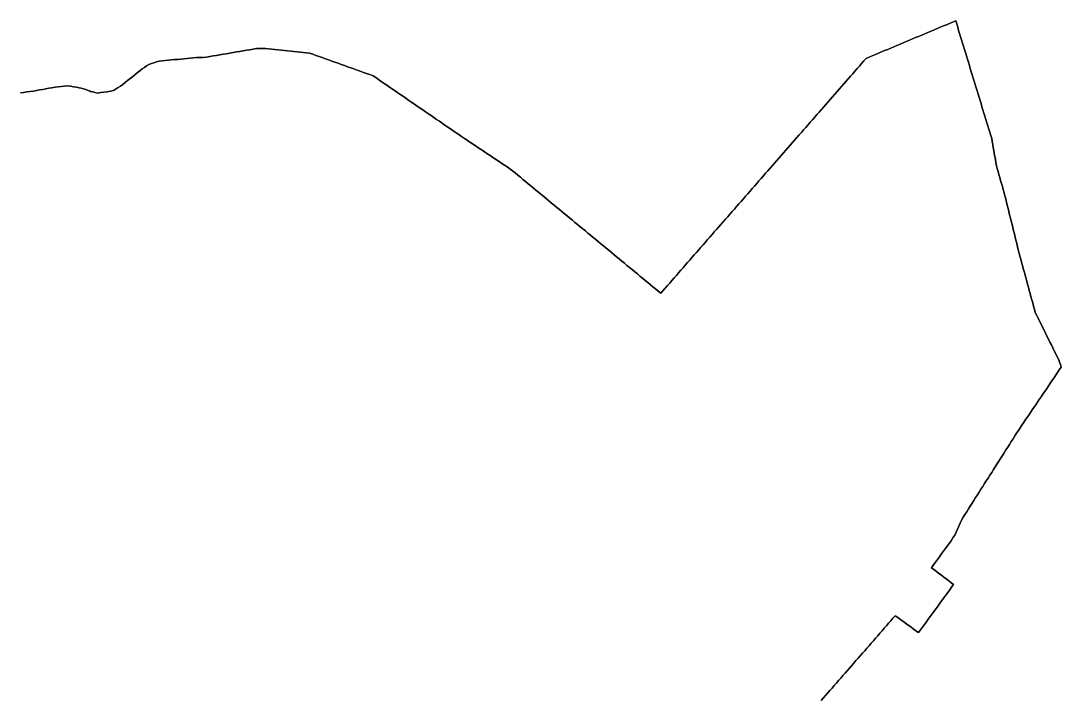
# Model space of a CAD drawing. Header units: inches. Extents: x 130170 to 284068, y 377793 to 804530.
# Drawn here: x 195410 to 198473, y 560812 to 562809 of the extents above; entities that cross this region are included whole.
import ezdxf

# ---------------------------------------------------------------- set-up
doc = ezdxf.new("R2010")
doc.units = ezdxf.units.IN
doc.header["$MEASUREMENT"] = 0
doc.layers.add('muni_il', color=7, linetype='Continuous')

msp = doc.modelspace()

# ---------------------------------------------------------------- linework, layer by layer
at = {"layer": 'muni_il'}
for points in [[(195408.2, 562596.3), (195417.8, 562597.6), (195427.4, 562598.8), (195437, 562600.1), (195446.6, 562601.3), (195455.7, 562603), (195464.8, 562604.7), (195473.9, 562606.4), (195483.1, 562608.1), (195492.2, 562609.7), (195501.3, 562611.4), (195510.4, 562613.1), (195519.5, 562614.1), (195528.6, 562615.1), (195537.7, 562616), (195546.8, 562617), (195555.9, 562615.6), (195565, 562614.2), (195573.1, 562612.6), (195581.2, 562611), (195587.7, 562609.8), (195594.2, 562608.5), (195601.2, 562606), (195608.1, 562603.6), (195615.1, 562601.1), (195612.6, 562600.7), (195620.3, 562599), (195628.1, 562597.3), (195635.8, 562595.6), (195645.1, 562597.1), (195654.3, 562598.7), (195663.8, 562599.7), (195673.2, 562600.8), (195678.6, 562602.6), (195684, 562604.5), (195690.3, 562608.1), (195696.6, 562611.8), (195703, 562615.5), (195710.1, 562621.1), (195717.1, 562626.8), (195724.2, 562632.5), (195731.3, 562638.2), (195738.4, 562643.9), (195745.4, 562649.6), (195752.5, 562655.3), (195759.6, 562661), (195766.7, 562666.7), (195773.3, 562671.1), (195780, 562675.6), (195786.7, 562680), (195794.2, 562682.5), (195801.7, 562685), (195809.2, 562687.5), (195816.7, 562690), (195825.8, 562690.8), (195835, 562691.7), (195844.2, 562692.5), (195853.3, 562693.3), (195862.5, 562694.2), (195871.7, 562695), (195880.8, 562695.8), (195890, 562696.7), (195899.2, 562697.5), (195908.3, 562698.3), (195917.5, 562699.2), (195926.7, 562700), (195936.7, 562700), (195946.7, 562700), (195956.5, 562701.7), (195966.2, 562703.3), (195976, 562705), (195985.8, 562706.7), (195995.6, 562708.3), (196005.4, 562710), (196015.2, 562711.7), (196025, 562713.3), (196034.8, 562715), (196044.6, 562716.7), (196054.4, 562718.3), (196064.2, 562720), (196074, 562721.7), (196083.7, 562723.3), (196093.5, 562725), (196103.3, 562726.7), (196112.2, 562726.7), (196121.1, 562726.7), (196130, 562726.7), (196139.3, 562725.7), (196148.6, 562724.8), (196157.9, 562723.8), (196167.1, 562722.9), (196176.4, 562721.9), (196185.7, 562721), (196195, 562720), (196204.3, 562719), (196213.6, 562718.1), (196222.9, 562717.1), (196232.1, 562716.2), (196241.4, 562715.2), (196250.7, 562714.3), (196260, 562713.3), (196269.3, 562710), (196278.7, 562706.7), (196288, 562703.3), (196297.3, 562700), (196306.7, 562696.7), (196316, 562693.3), (196325.3, 562690), (196334.7, 562686.7), (196344, 562683.3), (196353.3, 562680), (196362.7, 562676.7), (196372, 562673.3), (196381.3, 562670), (196390.7, 562666.7), (196400, 562663.3), (196409.3, 562660), (196418.7, 562656.7), (196428, 562653.3), (196437.3, 562650), (196446.7, 562646.7), (196454.8, 562641.1), (196463, 562635.5), (196471.1, 562629.9), (196479.3, 562624.3), (196487.4, 562618.7), (196495.6, 562613.1), (196503.7, 562607.5), (196511.9, 562601.9), (196520, 562596.3), (196528.2, 562590.7), (196536.3, 562585.1), (196544.5, 562579.5), (196552.6, 562573.9), (196560.8, 562568.3), (196568.9, 562562.7), (196577.1, 562557.1), (196585.2, 562551.5), (196593.4, 562546), (196601.5, 562540.4), (196609.7, 562534.8), (196617.8, 562529.2), (196626, 562523.6), (196634.1, 562518), (196642.3, 562512.4), (196650.4, 562506.8), (196658.6, 562501.2), (196666.8, 562495.6), (196674.9, 562490), (196683.1, 562484.4), (196691.2, 562478.8), (196699.4, 562473.2), (196707.5, 562467.6), (196715.7, 562462), (196723.8, 562456.4), (196731.7, 562451.2), (196739.6, 562446), (196747.5, 562440.7), (196755.4, 562435.5), (196763.3, 562430.3), (196771.2, 562425.1), (196779.1, 562419.8), (196787, 562414.6), (196794.8, 562409.4), (196802.7, 562404.1), (196810.6, 562398.9), (196818.5, 562393.7), (196826.4, 562388.4), (196834.3, 562383.2), (196842.2, 562378), (196850.1, 562372.8), (196857.8, 562366.4), (196865.4, 562360.1), (196873.1, 562353.8), (196880.7, 562347.4), (196888.4, 562341.1), (196896, 562334.8), (196903.7, 562328.5), (196911.3, 562322.1), (196919, 562315.8), (196926.6, 562309.5), (196934.3, 562303.2), (196942, 562296.8), (196949.6, 562290.5), (196957.3, 562284.2), (196964.9, 562277.8), (196972.6, 562271.5), (196980.2, 562265.2), (196987.9, 562258.9), (196995.5, 562252.5), (197003.2, 562246.2), (197010.8, 562239.9), (197018.5, 562233.5), (197026.2, 562227.2), (197033.8, 562220.9), (197041.5, 562214.6), (197049.1, 562208.2), (197056.8, 562201.9), (197064.4, 562195.6), (197072.1, 562189.3), (197079.7, 562182.9), (197087.4, 562176.6), (197095, 562170.3), (197102.7, 562163.9), (197110.4, 562157.6), (197118, 562151.3), (197125.7, 562145), (197133.3, 562138.6), (197141, 562132.3), (197148.6, 562126), (197156.3, 562119.6), (197163.9, 562113.3), (197171.6, 562107), (197179.2, 562100.7), (197186.9, 562094.3), (197194.6, 562088), (197202.2, 562081.7), (197209.9, 562075.3), (197217.5, 562069), (197225.2, 562062.7), (197232.8, 562056.4), (197240.5, 562050), (197248.1, 562043.7), (197255.8, 562037.4), (197263.4, 562031.1), (197271.1, 562024.7), (197278.8, 562018.4), (197286.4, 562012.1), (197294.1, 562005.7), (197300.6, 562013.3), (197307.2, 562020.8), (197313.8, 562028.3), (197320.4, 562035.8), (197326.9, 562043.3), (197333.5, 562050.9), (197340.1, 562058.4), (197346.6, 562065.9), (197353.2, 562073.4), (197359.8, 562081), (197366.4, 562088.5), (197372.9, 562096), (197379.5, 562103.5), (197386.1, 562111), (197392.7, 562118.6), (197399.2, 562126.1), (197405.8, 562133.6), (197412.4, 562141.1), (197418.9, 562148.7), (197425.5, 562156.2), (197432.1, 562163.7), (197438.7, 562171.2), (197445.2, 562178.7), (197451.8, 562186.3), (197458.4, 562193.8), (197465, 562201.3), (197471.5, 562208.8), (197478.1, 562216.3), (197484.7, 562223.9), (197491.2, 562231.4), (197497.8, 562238.9), (197504.4, 562246.4), (197511, 562254), (197517.5, 562261.5), (197524.1, 562269), (197530.7, 562276.5), (197537.3, 562284), (197543.8, 562291.6), (197550.4, 562299.1), (197557, 562306.6), (197563.5, 562314.1), (197570.1, 562321.6), (197576.7, 562329.2), (197583.3, 562336.7), (197589.8, 562344.2), (197596.4, 562351.7), (197603, 562359.3), (197609.6, 562366.8), (197616.1, 562374.3), (197622.7, 562381.8), (197629.3, 562389.3), (197635.9, 562396.9), (197642.4, 562404.4), (197649, 562411.9), (197655.6, 562419.4), (197662.1, 562426.9), (197668.7, 562434.5), (197675.3, 562442), (197681.9, 562449.5), (197688.4, 562457), (197695, 562464.6), (197701.6, 562472.1), (197708.2, 562479.6), (197714.7, 562487.1), (197721.3, 562494.6), (197727.9, 562502.2), (197734.4, 562509.7), (197741, 562517.2), (197747.6, 562524.7), (197754.2, 562532.3), (197760.7, 562539.8), (197767.3, 562547.3), (197773.9, 562554.8), (197780.5, 562562.3), (197787, 562569.9), (197793.6, 562577.4), (197800.2, 562584.9), (197806.7, 562592.4), (197813.3, 562599.9), (197819.9, 562607.5), (197826.5, 562615), (197833, 562622.5), (197839.6, 562630), (197846.2, 562637.6), (197852.8, 562645.1), (197859.3, 562652.6), (197865.9, 562660.1), (197872.5, 562667.6), (197879, 562675.2), (197885.6, 562682.7), (197892.2, 562690.2), (197898.8, 562697.7), (197907.9, 562701.6), (197917, 562705.4), (197926.1, 562709.2), (197935.2, 562713), (197944.3, 562716.8), (197953.4, 562720.7), (197962.5, 562724.5), (197971.6, 562728.3), (197980.7, 562732.1), (197989.8, 562736), (197998.9, 562739.8), (198008, 562743.6), (198017.1, 562747.4), (198026.3, 562751.3), (198035.4, 562755.1), (198044.5, 562758.9), (198053.6, 562762.7), (198062.7, 562766.5), (198071.8, 562770.4), (198080.9, 562774.2), (198090, 562778), (198099.1, 562781.8), (198108.2, 562785.7), (198117.3, 562789.5), (198126.4, 562793.3), (198135.5, 562797.1), (198144.6, 562801), (198153.7, 562804.8), (198162.8, 562808.6), (198162.8, 562808.6), (198165.7, 562799.2), (198168.6, 562789.8), (198171.4, 562780.4), (198174.3, 562771.1), (198177.1, 562761.7), (198180, 562752.3), (198182.9, 562742.9), (198185.7, 562733.5), (198188.6, 562724.1), (198191.4, 562714.8), (198194.3, 562705.4), (198197.2, 562696), (198200, 562686.6), (198202.9, 562677.2), (198205.7, 562667.8), (198208.6, 562658.5), (198211.4, 562649.1), (198214.3, 562639.7), (198217.2, 562630.3), (198220, 562620.9), (198222.9, 562611.5), (198225.7, 562602.2), (198228.6, 562592.8), (198231.5, 562583.4), (198234.3, 562574), (198237.2, 562564.6), (198240, 562555.2), (198242.9, 562545.9), (198245.8, 562536.5), (198248.6, 562527.1), (198251.5, 562517.7), (198254.3, 562508.3), (198257.2, 562498.9), (198260, 562489.6), (198262.9, 562480.2), (198265.8, 562470.8), (198268.6, 562461.4), (198270.2, 562452.6), (198271.7, 562443.7), (198273.3, 562434.8), (198274.8, 562426), (198276.4, 562417.1), (198277.9, 562408.3), (198279.5, 562399.4), (198281, 562390.6), (198282.6, 562381.7), (198285.1, 562373), (198287.6, 562364.2), (198290.1, 562355.5), (198292.6, 562346.8), (198295.1, 562337.8), (198297.6, 562328.9), (198300.1, 562319.9), (198302.6, 562311), (198305.1, 562302), (198307.6, 562293.1), (198310, 562283.7), (198312.3, 562274.3), (198314.6, 562264.9), (198316.9, 562255.6), (198319.2, 562246.2), (198321.6, 562236.8), (198323.9, 562227.4), (198326.2, 562218.1), (198328.5, 562208.7), (198330.8, 562199.3), (198333.2, 562189.9), (198335.5, 562180.5), (198337.8, 562171.2), (198340.1, 562161.8), (198342.4, 562152.4), (198344.8, 562143), (198347.1, 562133.7), (198349.4, 562124.3), (198351.9, 562115.2), (198354.4, 562106.1), (198356.8, 562096.9), (198359.3, 562087.8), (198361.8, 562078.7), (198364.3, 562069.5), (198366.8, 562060.2), (198369.3, 562051), (198371.8, 562041.8), (198374.3, 562032.5), (198376.8, 562023.3), (198379.4, 562014.1), (198381.9, 562004.8), (198384.4, 561995.6), (198386.9, 561986.3), (198389.4, 561977.1), (198391.9, 561967.9), (198394.4, 561958.6), (198396.9, 561949.4), (198401.2, 561940.6), (198405.6, 561931.9), (198409.9, 561923.2), (198414.2, 561914.4), (198418.5, 561905.7), (198422.8, 561897), (198427.1, 561888.2), (198431.4, 561879.5), (198435.8, 561870.8), (198440.1, 561862), (198444.4, 561853.3), (198448.7, 561844.6), (198453, 561835.8), (198457.3, 561827.1), (198461.6, 561818.3), (198466, 561809.6), (198468.4, 561802.6), (198470.9, 561795.5), (198473.3, 561788.4), (198467.8, 561780.2), (198462.3, 561772), (198456.8, 561763.8), (198451.3, 561755.6), (198445.8, 561747.3), (198440.3, 561739.1), (198434.8, 561730.9), (198429.6, 561723.2), (198424.4, 561715.5), (198419.2, 561707.9), (198414, 561700.2), (198408.8, 561692.5), (198403.6, 561684.8), (198398.4, 561677.2), (198393.2, 561669.5), (198388, 561661.8), (198382.8, 561654.1), (198377.6, 561646.5), (198372.6, 561639), (198367.5, 561631.6), (198362.5, 561624.2), (198357.4, 561616.7), (198352.4, 561609.3), (198347.4, 561601.8), (198342.1, 561593.6), (198336.8, 561585.3), (198331.6, 561577), (198326.3, 561568.8), (198321.1, 561560.5), (198315.8, 561552.2), (198310.6, 561544), (198305.3, 561535.7), (198300.1, 561527.4), (198294.8, 561519.2), (198289.6, 561510.9), (198284.3, 561502.6), (198279.1, 561494.4), (198273.8, 561486.1), (198268.6, 561477.8), (198263.3, 561469.6), (198258.1, 561461.3), (198252.8, 561453.1), (198247.6, 561444.8), (198242.3, 561436.5), (198237.1, 561428.3), (198231.8, 561420), (198226.6, 561411.7), (198221.3, 561403.5), (198216, 561395.2), (198210.8, 561386.9), (198205.5, 561378.7), (198200.3, 561370.4), (198195, 561362.1), (198189.8, 561353.9), (198184.5, 561345.6), (198179.3, 561337.3), (198175.5, 561328.4), (198171.7, 561319.4), (198168, 561310.5), (198164.2, 561301.5), (198160.4, 561292.6), (198154.7, 561284.6), (198148.9, 561276.6), (198143.2, 561268.7), (198137.4, 561260.7), (198131.7, 561252.7), (198126, 561244.8), (198120.2, 561236.8), (198114.5, 561228.8), (198108.7, 561220.9), (198103, 561212.9), (198097.3, 561205), (198091.5, 561197), (198098.7, 561191.5), (198106, 561185.9), (198113.2, 561180.4), (198120.4, 561174.9), (198127.7, 561169.4), (198134.9, 561163.9), (198142.1, 561158.3), (198149.4, 561152.8), (198156.6, 561147.3), (198150.8, 561139.4), (198145.1, 561131.6), (198139.4, 561123.7), (198133.6, 561115.9), (198127.9, 561108), (198122.1, 561100.1), (198116.4, 561092.3), (198110.7, 561084.4), (198104.9, 561076.6), (198099.2, 561068.7), (198093.4, 561060.8), (198087.7, 561053), (198082, 561045.1), (198076.2, 561037.3), (198070.5, 561029.4), (198064.7, 561021.5), (198059, 561013.7), (198053.2, 561005.8), (198045.6, 561011.4), (198037.9, 561016.9), (198030.3, 561022.4), (198022.6, 561027.9), (198015, 561033.4), (198007.3, 561039), (197999.7, 561044.5), (197992, 561050), (197984.4, 561055.5), (197977.9, 561048.2), (197971.5, 561040.8), (197965.1, 561033.5), (197958.7, 561026.1), (197952.3, 561018.7), (197945.9, 561011.4), (197939.5, 561004), (197933.1, 560996.7), (197926.7, 560989.3), (197920.3, 560981.9), (197913.8, 560974.6), (197907.4, 560967.2), (197901, 560959.9), (197894.6, 560952.5), (197888.2, 560945.1), (197881.8, 560937.8), (197875.4, 560930.4), (197869, 560923.1), (197862.6, 560915.7), (197856.1, 560908.3), (197849.7, 560901), (197843.3, 560893.6), (197836.9, 560886.3), (197830.5, 560878.9), (197824.1, 560871.5), (197817.7, 560864.2), (197811.3, 560856.8), (197804.9, 560849.5), (197798.4, 560842.1), (197792, 560834.7), (197785.6, 560827.4), (197779.2, 560820), (197772.8, 560812.7), (197766.4, 560805.3)], [(197766.4, 560805.3), (197772.8, 560812.7), (197779.2, 560820), (197785.6, 560827.4), (197792, 560834.7), (197798.4, 560842.1), (197804.9, 560849.5), (197811.3, 560856.8), (197817.7, 560864.2), (197824.1, 560871.5), (197830.5, 560878.9), (197836.9, 560886.3), (197843.3, 560893.6), (197849.7, 560901), (197856.1, 560908.3), (197862.6, 560915.7), (197869, 560923.1), (197875.4, 560930.4), (197881.8, 560937.8), (197888.2, 560945.1), (197894.6, 560952.5), (197901, 560959.9), (197907.4, 560967.2), (197913.8, 560974.6), (197920.3, 560981.9), (197926.7, 560989.3), (197933.1, 560996.7), (197939.5, 561004), (197945.9, 561011.4), (197952.3, 561018.7), (197958.7, 561026.1), (197965.1, 561033.5), (197971.5, 561040.8), (197977.9, 561048.2), (197984.4, 561055.5), (197992, 561050), (197999.7, 561044.5), (198007.3, 561039), (198015, 561033.4), (198022.6, 561027.9), (198030.3, 561022.4), (198037.9, 561016.9), (198045.6, 561011.4), (198053.2, 561005.8), (198059, 561013.7), (198064.7, 561021.5), (198070.5, 561029.4), (198076.2, 561037.3), (198082, 561045.1), (198087.7, 561053), (198093.4, 561060.8), (198099.2, 561068.7), (198104.9, 561076.6), (198110.7, 561084.4), (198116.4, 561092.3), (198122.1, 561100.1), (198127.9, 561108), (198133.6, 561115.9), (198139.4, 561123.7), (198145.1, 561131.6), (198150.8, 561139.4), (198156.6, 561147.3), (198149.4, 561152.8), (198142.1, 561158.3), (198134.9, 561163.9), (198127.7, 561169.4), (198120.4, 561174.9), (198113.2, 561180.4), (198106, 561185.9), (198098.7, 561191.5), (198091.5, 561197), (198097.3, 561205), (198103, 561212.9), (198108.7, 561220.9), (198114.5, 561228.8), (198120.2, 561236.8), (198126, 561244.8), (198131.7, 561252.7), (198137.4, 561260.7), (198143.2, 561268.7), (198148.9, 561276.6), (198154.7, 561284.6), (198160.4, 561292.6), (198164.2, 561301.5), (198168, 561310.5), (198171.7, 561319.4), (198175.5, 561328.4), (198179.3, 561337.3), (198184.5, 561345.6), (198189.8, 561353.9), (198195, 561362.1), (198200.3, 561370.4), (198205.5, 561378.7), (198210.8, 561386.9), (198216, 561395.2), (198221.3, 561403.5), (198226.6, 561411.7), (198231.8, 561420), (198237.1, 561428.3), (198242.3, 561436.5), (198247.6, 561444.8), (198252.8, 561453.1), (198258.1, 561461.3), (198263.3, 561469.6), (198268.6, 561477.8), (198273.8, 561486.1), (198279.1, 561494.4), (198284.3, 561502.6), (198289.6, 561510.9), (198294.8, 561519.2), (198300.1, 561527.4), (198305.3, 561535.7), (198310.6, 561544), (198315.8, 561552.2), (198321.1, 561560.5), (198326.3, 561568.8), (198331.6, 561577), (198336.8, 561585.3), (198342.1, 561593.6), (198347.4, 561601.8), (198352.4, 561609.3), (198357.4, 561616.7), (198362.5, 561624.2), (198367.5, 561631.6), (198372.6, 561639), (198377.6, 561646.5), (198382.8, 561654.1), (198388, 561661.8), (198393.2, 561669.5), (198398.4, 561677.2), (198403.6, 561684.8), (198408.8, 561692.5), (198414, 561700.2), (198419.2, 561707.9), (198424.4, 561715.5), (198429.6, 561723.2), (198434.8, 561730.9), (198440.3, 561739.1), (198445.8, 561747.3), (198451.3, 561755.6), (198456.8, 561763.8), (198462.3, 561772), (198467.8, 561780.2), (198473.3, 561788.4), (198470.9, 561795.5), (198468.4, 561802.6), (198466, 561809.6), (198461.6, 561818.3), (198457.3, 561827.1), (198453, 561835.8), (198448.7, 561844.6), (198444.4, 561853.3), (198440.1, 561862), (198435.8, 561870.8), (198431.4, 561879.5), (198427.1, 561888.2), (198422.8, 561897), (198418.5, 561905.7), (198414.2, 561914.4), (198409.9, 561923.2), (198405.6, 561931.9), (198401.2, 561940.6), (198396.9, 561949.4), (198394.4, 561958.6), (198391.9, 561967.9), (198389.4, 561977.1), (198386.9, 561986.3), (198384.4, 561995.6), (198381.9, 562004.8), (198379.4, 562014.1), (198376.8, 562023.3), (198374.3, 562032.5), (198371.8, 562041.8), (198369.3, 562051), (198366.8, 562060.2), (198364.3, 562069.5), (198361.8, 562078.7), (198359.3, 562087.8), (198356.8, 562096.9), (198354.4, 562106.1), (198351.9, 562115.2), (198349.4, 562124.3), (198347.1, 562133.7), (198344.8, 562143), (198342.4, 562152.4), (198340.1, 562161.8), (198337.8, 562171.2), (198335.5, 562180.5), (198333.2, 562189.9), (198330.8, 562199.3), (198328.5, 562208.7), (198326.2, 562218.1), (198323.9, 562227.4), (198321.6, 562236.8), (198319.2, 562246.2), (198316.9, 562255.6), (198314.6, 562264.9), (198312.3, 562274.3), (198310, 562283.7), (198307.6, 562293.1), (198305.1, 562302), (198302.6, 562311), (198300.1, 562319.9), (198297.6, 562328.9), (198295.1, 562337.8), (198292.6, 562346.8), (198290.1, 562355.5), (198287.6, 562364.2), (198285.1, 562373), (198282.6, 562381.7), (198281, 562390.6), (198279.5, 562399.4), (198277.9, 562408.3), (198276.4, 562417.1), (198274.8, 562426), (198273.3, 562434.8), (198271.7, 562443.7), (198270.2, 562452.6), (198268.6, 562461.4), (198265.8, 562470.8), (198262.9, 562480.2), (198260, 562489.6), (198257.2, 562498.9), (198254.3, 562508.3), (198251.5, 562517.7), (198248.6, 562527.1), (198245.8, 562536.5), (198242.9, 562545.9), (198240, 562555.2), (198237.2, 562564.6), (198234.3, 562574), (198231.5, 562583.4), (198228.6, 562592.8), (198225.7, 562602.2), (198222.9, 562611.5), (198220, 562620.9), (198217.2, 562630.3), (198214.3, 562639.7), (198211.4, 562649.1), (198208.6, 562658.5), (198205.7, 562667.8), (198202.9, 562677.2), (198200, 562686.6), (198197.2, 562696), (198194.3, 562705.4), (198191.4, 562714.8), (198188.6, 562724.1), (198185.7, 562733.5), (198182.9, 562742.9), (198180, 562752.3), (198177.1, 562761.7), (198174.3, 562771.1), (198171.4, 562780.4), (198168.6, 562789.8), (198165.7, 562799.2), (198162.8, 562808.6), (198162.8, 562808.6), (198153.7, 562804.8), (198144.6, 562801), (198135.5, 562797.1), (198126.4, 562793.3), (198117.3, 562789.5), (198108.2, 562785.7), (198099.1, 562781.8), (198090, 562778), (198080.9, 562774.2), (198071.8, 562770.4), (198062.7, 562766.5), (198053.6, 562762.7), (198044.5, 562758.9), (198035.4, 562755.1), (198026.3, 562751.3), (198017.1, 562747.4), (198008, 562743.6), (197998.9, 562739.8), (197989.8, 562736), (197980.7, 562732.1), (197971.6, 562728.3), (197962.5, 562724.5), (197953.4, 562720.7), (197944.3, 562716.8), (197935.2, 562713), (197926.1, 562709.2), (197917, 562705.4), (197907.9, 562701.6), (197898.8, 562697.7), (197892.2, 562690.2), (197885.6, 562682.7), (197879, 562675.2), (197872.5, 562667.6), (197865.9, 562660.1), (197859.3, 562652.6), (197852.8, 562645.1), (197846.2, 562637.6), (197839.6, 562630), (197833, 562622.5), (197826.5, 562615), (197819.9, 562607.5), (197813.3, 562599.9), (197806.7, 562592.4), (197800.2, 562584.9), (197793.6, 562577.4), (197787, 562569.9), (197780.5, 562562.3), (197773.9, 562554.8), (197767.3, 562547.3), (197760.7, 562539.8), (197754.2, 562532.3), (197747.6, 562524.7), (197741, 562517.2), (197734.4, 562509.7), (197727.9, 562502.2), (197721.3, 562494.6), (197714.7, 562487.1), (197708.2, 562479.6), (197701.6, 562472.1), (197695, 562464.6), (197688.4, 562457), (197681.9, 562449.5), (197675.3, 562442), (197668.7, 562434.5), (197662.1, 562426.9), (197655.6, 562419.4), (197649, 562411.9), (197642.4, 562404.4), (197635.9, 562396.9), (197629.3, 562389.3), (197622.7, 562381.8), (197616.1, 562374.3), (197609.6, 562366.8), (197603, 562359.3), (197596.4, 562351.7), (197589.8, 562344.2), (197583.3, 562336.7), (197576.7, 562329.2), (197570.1, 562321.6), (197563.5, 562314.1), (197557, 562306.6), (197550.4, 562299.1), (197543.8, 562291.6), (197537.3, 562284), (197530.7, 562276.5), (197524.1, 562269), (197517.5, 562261.5), (197511, 562254), (197504.4, 562246.4), (197497.8, 562238.9), (197491.2, 562231.4), (197484.7, 562223.9), (197478.1, 562216.3), (197471.5, 562208.8), (197465, 562201.3), (197458.4, 562193.8), (197451.8, 562186.3), (197445.2, 562178.7), (197438.7, 562171.2), (197432.1, 562163.7), (197425.5, 562156.2), (197418.9, 562148.7), (197412.4, 562141.1), (197405.8, 562133.6), (197399.2, 562126.1), (197392.7, 562118.6), (197386.1, 562111), (197379.5, 562103.5), (197372.9, 562096), (197366.4, 562088.5), (197359.8, 562081), (197353.2, 562073.4), (197346.6, 562065.9), (197340.1, 562058.4), (197333.5, 562050.9), (197326.9, 562043.3), (197320.4, 562035.8), (197313.8, 562028.3), (197307.2, 562020.8), (197300.6, 562013.3), (197294.1, 562005.7), (197286.4, 562012.1), (197278.8, 562018.4), (197271.1, 562024.7), (197263.4, 562031.1), (197255.8, 562037.4), (197248.1, 562043.7), (197240.5, 562050), (197232.8, 562056.4), (197225.2, 562062.7), (197217.5, 562069), (197209.9, 562075.3), (197202.2, 562081.7), (197194.6, 562088), (197186.9, 562094.3), (197179.2, 562100.7), (197171.6, 562107), (197163.9, 562113.3), (197156.3, 562119.6), (197148.6, 562126), (197141, 562132.3), (197133.3, 562138.6), (197125.7, 562145), (197118, 562151.3), (197110.4, 562157.6), (197102.7, 562163.9), (197095, 562170.3), (197087.4, 562176.6), (197079.7, 562182.9), (197072.1, 562189.3), (197064.4, 562195.6), (197056.8, 562201.9), (197049.1, 562208.2), (197041.5, 562214.6), (197033.8, 562220.9), (197026.2, 562227.2), (197018.5, 562233.5), (197010.8, 562239.9), (197003.2, 562246.2), (196995.5, 562252.5), (196987.9, 562258.9), (196980.2, 562265.2), (196972.6, 562271.5), (196964.9, 562277.8), (196957.3, 562284.2), (196949.6, 562290.5), (196942, 562296.8), (196934.3, 562303.2), (196926.6, 562309.5), (196919, 562315.8), (196911.3, 562322.1), (196903.7, 562328.5), (196896, 562334.8), (196888.4, 562341.1), (196880.7, 562347.4), (196873.1, 562353.8), (196865.4, 562360.1), (196857.8, 562366.4), (196850.1, 562372.8), (196842.2, 562378), (196834.3, 562383.2), (196826.4, 562388.4), (196818.5, 562393.7), (196810.6, 562398.9), (196802.7, 562404.1), (196794.8, 562409.4), (196787, 562414.6), (196779.1, 562419.8), (196771.2, 562425.1), (196763.3, 562430.3), (196755.4, 562435.5), (196747.5, 562440.7), (196739.6, 562446), (196731.7, 562451.2), (196723.8, 562456.4), (196715.7, 562462), (196707.5, 562467.6), (196699.4, 562473.2), (196691.2, 562478.8), (196683.1, 562484.4), (196674.9, 562490), (196666.8, 562495.6), (196658.6, 562501.2), (196650.4, 562506.8), (196642.3, 562512.4), (196634.1, 562518), (196626, 562523.6), (196617.8, 562529.2), (196609.7, 562534.8), (196601.5, 562540.4), (196593.4, 562546), (196585.2, 562551.5), (196577.1, 562557.1), (196568.9, 562562.7), (196560.8, 562568.3), (196552.6, 562573.9), (196544.5, 562579.5), (196536.3, 562585.1), (196528.2, 562590.7), (196520, 562596.3), (196511.9, 562601.9), (196503.7, 562607.5), (196495.6, 562613.1), (196487.4, 562618.7), (196479.3, 562624.3), (196471.1, 562629.9), (196463, 562635.5), (196454.8, 562641.1), (196446.7, 562646.7), (196437.3, 562650), (196428, 562653.3), (196418.7, 562656.7), (196409.3, 562660), (196400, 562663.3), (196390.7, 562666.7), (196381.3, 562670), (196372, 562673.3), (196362.7, 562676.7), (196353.3, 562680), (196344, 562683.3), (196334.7, 562686.7), (196325.3, 562690), (196316, 562693.3), (196306.7, 562696.7), (196297.3, 562700), (196288, 562703.3), (196278.7, 562706.7), (196269.3, 562710), (196260, 562713.3), (196250.7, 562714.3), (196241.4, 562715.2), (196232.1, 562716.2), (196222.9, 562717.1), (196213.6, 562718.1), (196204.3, 562719), (196195, 562720), (196185.7, 562721), (196176.4, 562721.9), (196167.1, 562722.9), (196157.9, 562723.8), (196148.6, 562724.8), (196139.3, 562725.7), (196130, 562726.7), (196121.1, 562726.7), (196112.2, 562726.7), (196103.3, 562726.7), (196093.5, 562725), (196083.7, 562723.3), (196074, 562721.7), (196064.2, 562720), (196054.4, 562718.3), (196044.6, 562716.7), (196034.8, 562715), (196025, 562713.3), (196015.2, 562711.7), (196005.4, 562710), (195995.6, 562708.3), (195985.8, 562706.7), (195976, 562705), (195966.2, 562703.3), (195956.5, 562701.7), (195946.7, 562700), (195936.7, 562700), (195926.7, 562700), (195917.5, 562699.2), (195908.3, 562698.3), (195899.2, 562697.5), (195890, 562696.7), (195880.8, 562695.8), (195871.7, 562695), (195862.5, 562694.2), (195853.3, 562693.3), (195844.2, 562692.5), (195835, 562691.7), (195825.8, 562690.8), (195816.7, 562690), (195809.2, 562687.5), (195801.7, 562685), (195794.2, 562682.5), (195786.7, 562680), (195780, 562675.6), (195773.3, 562671.1), (195766.7, 562666.7), (195759.6, 562661), (195752.5, 562655.3), (195745.4, 562649.6), (195738.4, 562643.9), (195731.3, 562638.2), (195724.2, 562632.5), (195717.1, 562626.8), (195710.1, 562621.1), (195703, 562615.5), (195696.6, 562611.8), (195690.3, 562608.1), (195684, 562604.5), (195678.6, 562602.6), (195673.2, 562600.8), (195663.8, 562599.7), (195654.3, 562598.7), (195645.1, 562597.1), (195635.8, 562595.6), (195628.1, 562597.3), (195620.3, 562599), (195612.6, 562600.7), (195615.1, 562601.1), (195608.1, 562603.6), (195601.2, 562606), (195594.2, 562608.5), (195587.7, 562609.8), (195581.2, 562611), (195573.1, 562612.6), (195565, 562614.2), (195555.9, 562615.6), (195546.8, 562617), (195537.7, 562616), (195528.6, 562615.1), (195519.5, 562614.1), (195510.4, 562613.1), (195501.3, 562611.4), (195492.2, 562609.7), (195483.1, 562608.1), (195473.9, 562606.4), (195464.8, 562604.7), (195455.7, 562603), (195446.6, 562601.3), (195437, 562600.1), (195427.4, 562598.8), (195417.8, 562597.6), (195408.2, 562596.3)]]:
    msp.add_lwpolyline(points, dxfattribs=at)

doc.saveas('drawing.dxf')
